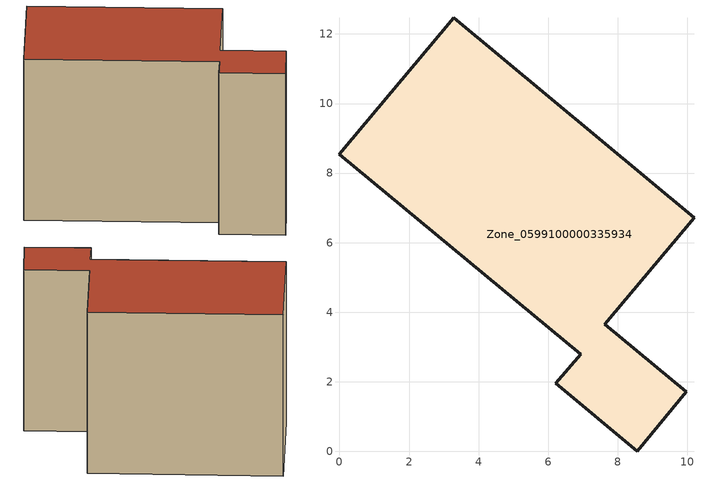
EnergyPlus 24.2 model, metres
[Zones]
Zone_0599100000335934
 floor ground (C_G): 6.22,1.96 6.93,2.8 0,8.54 3.28,12.47 10.19,6.72 7.63,3.65 9.96,1.71 8.56,0 z0
 wall outside (C_F): 6.93,2.8 6.22,1.96 8.56,0 9.96,1.71 7.63,3.65 10.19,6.72 3.28,12.47 0,8.54 6.93,2.8 z0:8.39
 roof outside (C_R): 3.28,12.47 0,8.54 6.93,2.8 6.22,1.96 8.56,0 9.96,1.71 7.63,3.65 10.19,6.72 z8.39
[BUILDING]
Pand.0599100000335934: North Axis=0; Terrain=City; Loads Convergence Tolerance Value=0.04; Temperature Convergence Tolerance Value=0.4; Solar Distribution=FullExterior; Maximum Number of Warmup Days=25; Minimum Number of Warmup Days=1
[Site:Location]
Rotterdam.The.Hague.AP_ZH_NLD Design_Conditions: Latitude=51.96; Longitude=4.45; Time Zone=1; Elevation=-4.5
[SITE:GROUNDTEMPERATURE:BUILDINGSURFACE]
18, 18, 18, 18, 18, 18, 18, 18, 18, 18, 18, 18
[MATERIAL] Thermal Absorptance=0.9; Solar Absorptance=0.7; Visible Absorptance=0.7
Name | Roughness | Thickness | Conductivity | Density | Specific Heat
G.TI.1975-1991 | MediumSmooth | 0.15 | 0.288461 | 540 | 1210
F.TI.1975-1991 | Rough | 0.3 | 0.230769 | 1920 | 840
R.TI.1975-1991 | MediumRough | 0.2 | 0.153846 | 1500 | 1000
[CONSTRUCTION]
C_G: G.TI.1975-1991
C_F: F.TI.1975-1991
C_R: R.TI.1975-1991
[ZONE]
Zone_0599100000335934: Type=1; Multiplier=1; Ceiling Height=Autocalculate; Volume=Autocalculate; Floor Area=autocalculate; Part of Total Floor Area=Yes
[ZONEINFILTRATION:DESIGNFLOWRATE]
Infil_Zone_0599100000335934: Zone or ZoneList or Space or SpaceList=Zone_0599100000335934; Schedule=AlwaysOn; Design Flow Rate Calculation Method=Flow/Area; Flow Rate per Floor Area=0.003; Constant Term Coefficient=1; Temperature Term Coefficient=0; Velocity Term Coefficient=0; Velocity Squared Term Coefficient=0
[HVACTEMPLATE:ZONE:IDEALLOADSAIRSYSTEM]
Zone_0599100000335934: Maximum Heating Supply Air Temperature=50; Minimum Cooling Supply Air Temperature=13; Maximum Heating Supply Air Humidity Ratio=0.0156; Minimum Cooling Supply Air Humidity Ratio=0.0077; Heating Limit=NoLimit; Cooling Limit=NoLimit; Dehumidification Control Type=ConstantSensibleHeatRatio; Cooling Sensible Heat Ratio=0.7; Dehumidification Setpoint=60; Humidification Control Type=None; Humidification Setpoint=30; Outdoor Air Method=None; Outdoor Air Flow Rate per Person=0.00944; Outdoor Air Flow Rate per Zone Floor Area=0; Outdoor Air Flow Rate per Zone=0; Demand Controlled Ventilation Type=None; Outdoor Air Economizer Type=NoEconomizer; Heat Recovery Type=None; Sensible Heat Recovery Effectiveness=0.7; Latent Heat Recovery Effectiveness=0.65
[ZONECONTROL:THERMOSTAT]
ThermostatControl_Zone_0599100000335934: Zone or ZoneList=Zone_0599100000335934; Control Type Schedule=DualSetpointControlType; Control 1=Thermostat_Zone_0599100000335934; Temperature Difference Between Cutout And Setpoint=0
[THERMOSTATSETPOINT:DUALSETPOINT]
Thermostat_Zone_0599100000335934: Heating Setpoint Temperature Schedule=HeatingSetpoint_Zone_0599100000335934; Cooling Setpoint Temperature Schedule=CoolingSetpoint_Zone_0599100000335934
[SCHEDULE:COMPACT]
HeatingSetpoint_Zone_0599100000335934: Through: 12/31, For: AllDays, Until: 24:00, 21
CoolingSetpoint_Zone_0599100000335934: Through: 12/31, For: AllDays, Until: 24:00, 24
DualSetpointControlType: Through: 12/31, For: AllDays, Until: 24:00, 4
AlwaysOn: Through: 12/31, For: AllDays, Until: 24:00, 1
